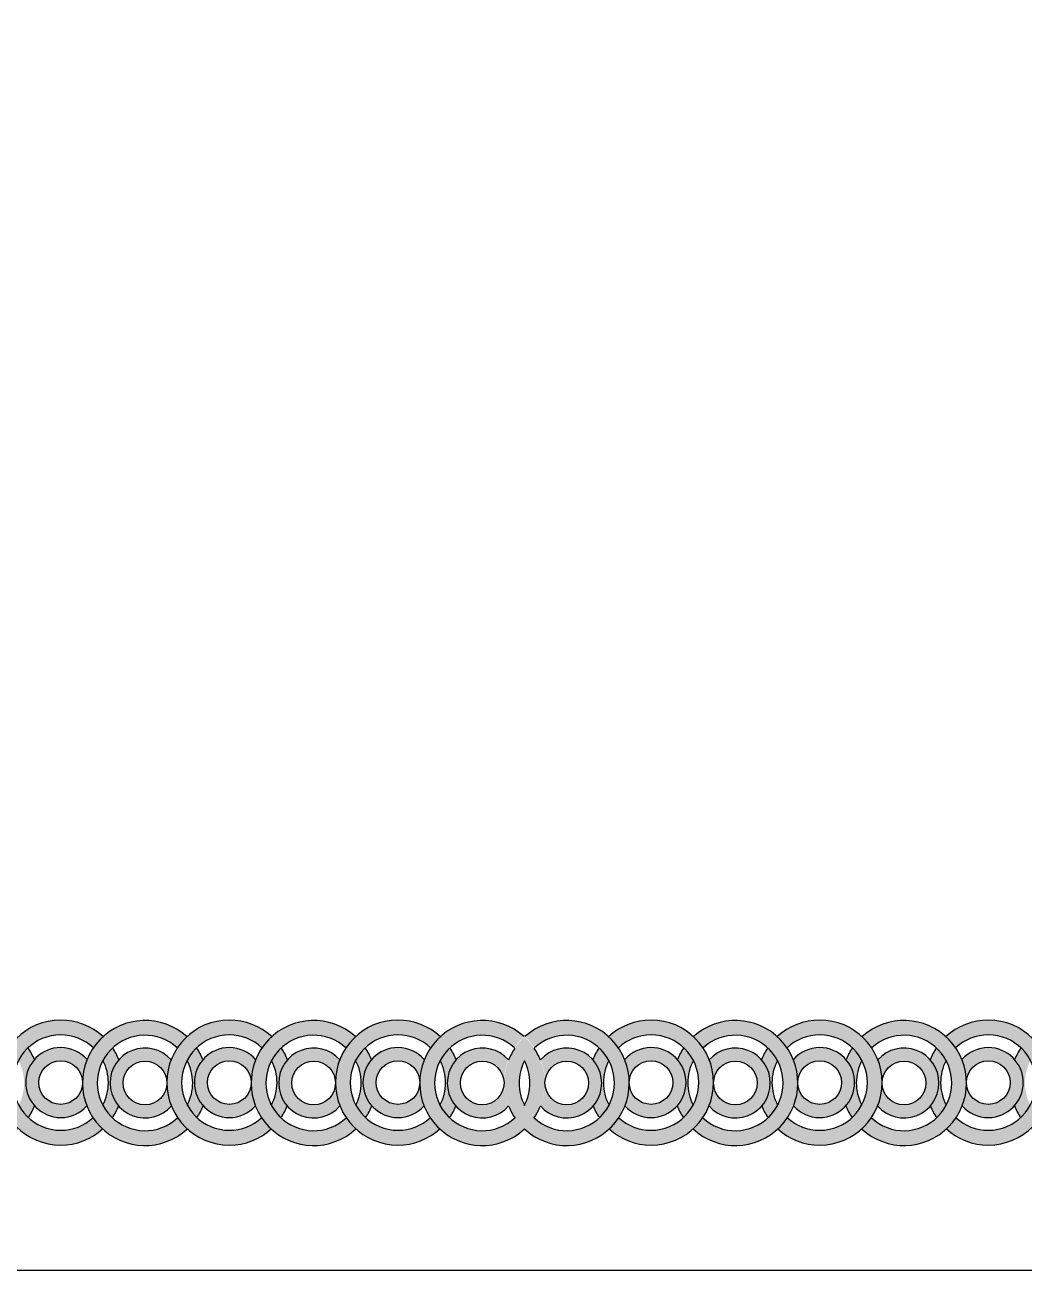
# Model space of a CAD drawing. Header units: millimetres. Extents: x -2167 to 6463, y 877 to 4714.
# Drawn here: x 672.7 to 912.5, y 1329.5 to 1628.3 of the extents above; entities that cross this region are included whole.
import ezdxf

# ---------------------------------------------------------------- set-up
doc = ezdxf.new("R2010")
doc.units = ezdxf.units.MM
doc.layers.add('deco', color=4, linetype='Continuous')

# ---------------------------------------------------------------- blocks, each defined once
blk = doc.blocks.new('010 d 1')
at = {"layer": 'deco'}
h = blk.add_hatch(color=8, dxfattribs=at)
h.paths.add_polyline_path([(-131.5217866629973, 60, 1), (-131.5217866629973, 30, 0.1859482089239019), (-121.4585985190861, 33.87650035374099, -0.05945146505582068), (-123.7671509549255, 36.57931929126789, -0.1882384196149307), (-131.5217866629973, 33.55263180625116, -1), (-131.5217866629973, 56.44736819374884, -0.1907644661140298), (-123.6853865689627, 53.34464331949493, -0.05945146505583004), (-121.3505813118318, 56.02481662906575, 0.1884721506643295)])
h.paths.add_polyline_path([(-137.8449185627614, 50.51173593569183, 0.05368345078366103), (-139.3581867570247, 53.34464331949493, 0.08390256066451372), (-141.6651021848593, 50.30616516772352, -0.2483491088324228), (-141.6128646361976, 39.59515181507959, 0.08390256066450899), (-139.2764223710692, 36.57931929127153, 0.05368345078366642), (-137.7908576493064, 39.42685196543971, -0.3774435382078956)], flags=17)
h.paths.add_polyline_path([(-141.5849748069013, 33.87650035374099, -0.05945146505583442), (-143.9197800640322, 36.55667366331181, -2.295541670009481), (-144.001544449995, 53.32199769153522, -0.05945146505584114), (-141.6929920141556, 56.02481662906575, 2.268074742156999)])
h.paths.add_polyline_path([(-145.4330482583027, 39.38958104711492, -0.09490123409786126), (-146.5216082781481, 44.92684595885294, -1.002441455658438), (-156.9908142899512, 44.90131698280675, -0.9975644905304957), (-146.5216082781481, 44.92684595885294, -0.0949012340978676), (-145.4871091717578, 50.47446501736704, 2.649402887509948)], flags=17)
h.paths.add_polyline_path([(-158.0252511443759, 50.47446501737068, 0.05368345078363309), (-159.5108158661387, 53.32199769153522, 0.08390256066447437), (-161.8472581312744, 50.30616516772716, -0.2483491088324942), (-161.8994956799288, 39.59515181508323, 0.08390256066451782), (-159.5925802520942, 36.55667366331181, 0.05368345078366085), (-158.0793120578237, 39.38958104711492, -0.3774435382079481)], flags=17)
for points in [[(-101.1161878167695, 33.87650035374099, -2.268074742157065), (-101.2242050240166, 56.02481662906575, 0.05945146505583717), (-103.5327574598487, 53.32199769153158, 2.295541670009696), (-103.4509930738932, 36.55667366331181, 0.05945146505580769)], [(-80.88179432169272, 56.02481662906575, 0.05945146505580148), (-83.21659957882366, 53.3446433194913, 0.1907644661140623), (-91.05299967285828, 56.44736819374884, 1), (-91.05299967285828, 33.55263180625116, 0.1882384196150493), (-83.2983639647864, 36.57931929127153, 0.05945146505583921), (-80.98981152894703, 33.87650035374099, -0.1859482089239169), (-91.05299967285828, 30, -0.9442006352803286), (-92.77077503009059, 59.90131698280675), (-89.33522431561869, 59.90131698280675, -0.1589121436864572)], [(-60.7554180338775, 56.02481662906575, 0.05945146505583607), (-63.0639704697096, 53.32199769153158, 2.295541670009696), (-62.98220608375414, 36.55667366331181, 0.05945146505580769), (-60.6474008266232, 33.87650035374099, -2.268074742157078)], [(20.34241070233111, 56.02481662906575, -0.05945146505583607), (22.65096313816321, 53.32199769153158, -2.295541670009696), (22.56919875220774, 36.55667366331181, -0.05945146505580769), (20.2343934950768, 33.87650035374099, 2.268074742157078)], [(40.46878699014633, 56.02481662906575, -0.05945146505580148), (42.80359224727727, 53.3446433194913, -0.1907644661140623), (50.63999234131188, 56.44736819374884, -1), (50.63999234131188, 33.55263180625116, -0.1882384196150493), (42.88535663324001, 36.57931929127153, -0.05945146505583921), (40.57680419740063, 33.87650035374099, 0.1859482089239169), (50.63999234131188, 30, 0.9442006352803286), (52.35776769854419, 59.90131698280675), (48.92221698407229, 59.90131698280675, 0.1589121436864572)], [(60.70318048522313, 33.87650035374099, 2.268074742157065), (60.81119769247016, 56.02481662906575, -0.05945146505583717), (63.11975012830226, 53.32199769153158, -2.295541670009696), (63.03798574234679, 36.55667366331181, -0.05945146505580769)], [(-117.6105250676846, 39.38958104711492, -0.05368345078367088), (-119.1237932619551, 36.55667366331181, -0.08390256066446405), (-121.430708689797, 39.59515181507595, 0.2483491088325868), (-121.3784711411281, 50.30616516772352, -0.08390256066451794), (-119.0420288759997, 53.32199769153522, -0.0536834507836749), (-117.5564641542369, 50.47446501736704, 0.3774435382078678)], [(-97.32207065916737, 39.42685196543971, -0.05368345078367235), (-98.80763538093015, 36.57931929127153, -0.08390256066451458), (-101.1440776460586, 39.59515181507959, 0.2483491088324094), (-101.1963151947202, 50.30616516772352, -0.08390256066451454), (-98.88939976688562, 53.34464331949493, -0.05368345078365555), (-97.37613157261512, 50.51173593569183, 0.3774435382078785)], [(-78.57324188586063, 53.32199769153522, -0.05368345078365667), (-77.08767716409784, 50.47446501736704, 0.3774435382074762), (-77.1417380775456, 39.38958104712583, -0.0536834507838272), (-78.65500627181609, 36.55667366331181, -0.08390256066464098), (-80.96192169964343, 39.59515181509414, 0.2483491088320799), (-80.90968415098905, 50.30616516772352, -0.08390256066454108)], [(-38.10445489572157, 53.32199769153158, 0.08390256066440431), (-40.44089716085728, 50.3061651677308, -0.248349108832613), (-40.49313470951165, 39.59515181508323, 0.08390256066451665), (-38.18621928167704, 36.55667366331545, 0.0536834507836602), (-36.67295108740655, 39.38958104711492, -0.3774435382087715), (-36.61889017396607, 50.47446501738887, 0.05368345078327474)], [(-2.308552435824822, 53.32199769153158, -0.08390256066440431), (0.02788982931087958, 50.3061651677308, 0.248349108832613), (0.08012737796525471, 39.59515181508323, -0.08390256066451665), (-2.226788049869356, 36.55667366331545, -0.0536834507836602), (-3.740056244139851, 39.38958104711492, 0.3774435382087715), (-3.794117157580331, 50.47446501738887, -0.05368345078327474)], [(38.16023455431423, 53.32199769153522, 0.05368345078365667), (36.67466983255144, 50.47446501736704, -0.3774435382074762), (36.7287307459992, 39.38958104712583, 0.0536834507838272), (38.2419989402697, 36.55667366331181, 0.08390256066464098), (40.54891436809703, 39.59515181509414, -0.2483491088320799), (40.49667681944265, 50.30616516772352, 0.08390256066454108)], [(56.90906332762097, 39.42685196543971, 0.05368345078367235), (58.39462804938375, 36.57931929127153, 0.08390256066451458), (60.73107031451218, 39.59515181507959, -0.2483491088324094), (60.78330786317383, 50.30616516772352, 0.08390256066451454), (58.47639243533922, 53.34464331949493, 0.05368345078365555), (56.96312424106873, 50.51173593569183, -0.3774435382078785)], [(77.19751773613825, 39.38958104711492, 0.05368345078367088), (78.71078593040875, 36.55667366331181, 0.08390256066446405), (81.01770135825063, 39.59515181507595, -0.2483491088325868), (80.9654638095817, 50.30616516772352, 0.08390256066451794), (78.62902154445328, 53.32199769153522, 0.0536834507836749), (77.1434568226905, 50.47446501736704, -0.3774435382078678)]]:
    blk.add_hatch(color=8, dxfattribs=at).paths.add_polyline_path(points)
h = blk.add_hatch(color=8, dxfattribs=at)
h.paths.add_polyline_path([(-40.52102453880798, 33.87650035374099, -0.05945146505582538), (-42.82957697464735, 36.57931929127153, -0.1882384196149885), (-50.58421268271923, 33.55263180625116, -1), (-50.58421268271923, 56.44736819374884, -0.1907644661140302), (-42.74781258868461, 53.34464331949493, -0.05945146505582989), (-40.41300733155367, 56.02481662906575, 0.1884721506643297), (-50.58421268271923, 60, 1), (-50.58421268271923, 30, 0.1859482089239045)])
h.paths.add_polyline_path([(-56.90734458247607, 50.51173593569183, 0.05368345078366097), (-58.42061277674657, 53.34464331949493, 0.08390256066451383), (-60.72752820458118, 50.30616516772352, -0.2483491088324228), (-60.67529065591953, 39.59515181507959, 0.08390256066450881), (-58.3388483907911, 36.57931929127153, 0.05368345078366657), (-56.85328366902831, 39.42685196543971, -0.3774435382078955)], flags=17)
h.paths.add_polyline_path([(-55.8188468146036, 45, -1.00244145564951), (-45.34964080279315, 44.97447102395381, -0.0949012340978447), (-44.2610807829551, 50.51173593569183, 0.2167651491654401), (-50.58421268271923, 53.38816011092786, 1), (-50.58421268271923, 36.61183988907214, 0.2142134381101736), (-44.31514169640286, 39.42685196543971, -0.09490123409786454), (-45.34964080279315, 44.97447102395381, -0.9975644905407856)], flags=17)
h = blk.add_hatch(color=8, dxfattribs=at)
h.paths.add_polyline_path([(-20.28663104373845, 56.02481662906575, 0.05945146505583607), (-22.59518347957055, 53.32199769153158, 2.295541670009696), (-22.51341909361508, 36.55667366331181, 0.05945146505580769), (-20.17861383648415, 33.87650035374099, -2.268074742157078)])
edge = h.paths.add_edge_path()
edge.add_arc((-30.3498191876497, 44.90131698280675), 5.234634131884624, 0, 360)
edge = h.paths.add_edge_path()
edge.add_arc((-10.1154256925729, 44.99999999999636), 15.00000000000064, 158.5946121954719, 180.2794289618236)
edge.add_arc((-10.1154256925729, 44.99999999999636), 15.00000000000064, 180.2794289618236, 201.964245728173)
edge.add_arc((-30.3498191876497, 44.90131698280675), 8.388160110928315, 41.63680918466872, 318.9220487389844, ccw=False)
edge = h.paths.add_edge_path()
edge.add_line((-20.2065036657732, 50.20748215051572), (-20.2065036657732, 50.40484818493132))
edge.add_arc((-10.1154256925729, 45), 11.44736819375459, 151.8262032120234, 152.3850611357606)
edge.add_arc((-30.3498191876497, 44.90131698280311), 11.44736819375278, 27.614938864172473, 28.17379678790968, ccw=False)
h = blk.add_hatch(color=8, dxfattribs=at)
h.paths.add_polyline_path([(-20.12637628780794, 56.02481662906575, -0.05945146505583607), (-17.81782385197585, 53.32199769153158, -2.295541670009696), (-17.89958823793131, 36.55667366331181, -0.05945146505580769), (-20.23439349506225, 33.87650035374099, 2.268074742157078)])
edge = h.paths.add_edge_path()
edge.add_arc((-10.0631881438967, 44.90131698280675), 5.234634131884624, 180, 540, ccw=False)
edge = h.paths.add_edge_path()
edge.add_arc((-30.2975816389735, 44.99999999999636), 15.00000000000064, 359.72057103817644, 381.4053878045282, ccw=False)
edge.add_arc((-30.2975816389735, 44.99999999999636), 15.00000000000064, 338.03575427182705, 359.72057103817644, ccw=False)
edge.add_arc((-10.0631881438967, 44.90131698280675), 8.388160110928315, 221.0779512610156, 498.3631908153313)
edge = h.paths.add_edge_path()
edge.add_line((-20.2065036657732, 50.20748215051572), (-20.2065036657732, 50.40484818493132))
edge.add_arc((-30.2975816389735, 45), 11.44736819375459, 387.6149388642394, 388.17379678797664, ccw=False)
edge.add_arc((-10.0631881438967, 44.90131698280311), 11.44736819375278, 511.8262032120902, 512.3850611358274)
h = blk.add_hatch(color=8, dxfattribs=at)
h.paths.add_polyline_path([(0.1080172072615824, 33.87650035374099, 0.05945146505582538), (2.416569643100956, 36.57931929127153, 0.1882384196149885), (10.17120535117283, 33.55263180625116, 1), (10.17120535117283, 56.44736819374884, 0.1907644661140302), (2.334805257138214, 53.34464331949493, 0.05945146505582989), (7.275957614183426e-12, 56.02481662906575, -0.1884721506643297), (10.17120535117283, 60, -1), (10.17120535117283, 30, -0.1859482089239045)])
h.paths.add_polyline_path([(16.49433725092968, 50.51173593569183, -0.05368345078366097), (18.00760544520017, 53.34464331949493, -0.08390256066451383), (20.31452087303478, 50.30616516772352, 0.2483491088324228), (20.26228332437313, 39.59515181507959, -0.08390256066450881), (17.9258410592447, 36.57931929127153, -0.05368345078366657), (16.44027633748192, 39.42685196543971, 0.3774435382078955)], flags=17)
h.paths.add_polyline_path([(15.40583948305721, 45, 1.00244145564951), (4.936633471246751, 44.97447102395381, 0.0949012340978447), (3.848073451408709, 50.51173593569183, -0.2167651491654401), (10.17120535117283, 53.38816011092786, -1), (10.17120535117283, 36.61183988907214, -0.2142134381101736), (3.902134364856465, 39.42685196543971, 0.09490123409786454), (4.936633471246751, 44.97447102395381, 0.9975644905407856)], flags=17)
h = blk.add_hatch(color=8, dxfattribs=at)
h.paths.add_polyline_path([(91.10877933145093, 60, -1), (91.10877933145093, 30, -0.1859482089239019), (81.04559118753969, 33.87650035374099, 0.05945146505582068), (83.35414362337906, 36.57931929126789, 0.1882384196149307), (91.10877933145093, 33.55263180625116, 1), (91.10877933145093, 56.44736819374884, 0.1907644661140298), (83.27237923741632, 53.34464331949493, 0.05945146505583004), (80.93757398028538, 56.02481662906575, -0.1884721506643295)])
h.paths.add_polyline_path([(97.43191123121505, 50.51173593569183, -0.05368345078366103), (98.94517942547827, 53.34464331949493, -0.08390256066451372), (101.2520948533129, 50.30616516772352, 0.2483491088324228), (101.1998573046512, 39.59515181507959, -0.08390256066450899), (98.8634150395228, 36.57931929127153, -0.05368345078366642), (97.37785031776002, 39.42685196543971, 0.3774435382078956)], flags=17)
h.paths.add_polyline_path([(101.1719674753549, 33.87650035374099, 0.05945146505583442), (103.5067727324858, 36.55667366331181, 2.295541670009481), (103.5885371184486, 53.32199769153522, 0.05945146505584114), (101.2799846826092, 56.02481662906575, -2.268074742156999)])
h.paths.add_polyline_path([(105.0200409267563, 39.38958104711492, 0.09490123409786126), (106.1086009466017, 44.92684595885294, 1.002441455658438), (116.5778069584048, 44.90131698280675, 0.9975644905304957), (106.1086009466017, 44.92684595885294, 0.0949012340978676), (105.0741018402114, 50.47446501736704, -2.649402887509948)], flags=17)
h.paths.add_polyline_path([(117.6122438128295, 50.47446501737068, -0.05368345078363309), (119.0978085345923, 53.32199769153522, -0.08390256066447437), (121.434250799728, 50.30616516772716, 0.2483491088324942), (121.4864883483824, 39.59515181508323, -0.08390256066451782), (119.1795729205478, 36.55667366331181, -0.05368345078366085), (117.6663047262773, 39.38958104711492, 0.3774435382079481)], flags=17)
h = blk.add_hatch(color=8, dxfattribs=at)
edge = h.paths.add_edge_path()
edge.add_line((-20.2065036657732, 33.85062247640599), (-20.2065036657732, 55.95201148920751))
edge.add_arc((-10.06341976953263, 44.90131698280675), 15, 132.5478415467129, 227.4521584532871)
edge = h.paths.add_edge_path()
edge.add_line((-20.2065036657732, 39.59470906087154), (-20.2065036657732, 50.20792490473104))
edge.add_arc((-10.06341976953263, 44.90131698280675), 11.44736819375248, 152.3825601550085, 207.6174398450399)
h = blk.add_hatch(color=8, dxfattribs=at)
edge = h.paths.add_edge_path()
edge.add_line((-20.2065036657732, 33.85062247640599), (-20.2065036657732, 55.95201148920751))
edge.add_arc((-30.34958756201377, 44.90131698280675), 15, 312.5478415467129, 407.4521584532871, ccw=False)
edge = h.paths.add_edge_path()
edge.add_line((-20.2065036657732, 39.59470906087154), (-20.2065036657732, 50.20792490473104))
edge.add_arc((-30.34958756201377, 44.90131698280675), 11.44736819375248, 332.38256015496006, 387.6174398449915, ccw=False)
h = blk.add_hatch(color=8, dxfattribs=at)
edge = h.paths.add_edge_path()
edge.add_arc((-131.5217866629973, 45), 5.234634131884626, 0, 360)
edge = h.paths.add_edge_path()
edge.add_arc((-111.2873931679278, 44.90131698280675), 15.00000000000037, 158.0357542718159, 179.7205710381663)
edge.add_arc((-111.2873931679278, 44.90131698280675), 15.00000000000037, 179.7205710381663, 201.4053878045179)
edge.add_arc((-131.5217866629973, 44.99999999999636), 8.388160110926384, 41.0779512610257, 318.3631908153394, ccw=False)
h = blk.add_hatch(color=8, dxfattribs=at)
edge = h.paths.add_edge_path()
edge.add_arc((-111.2873931679278, 44.90131698280675), 5.234634131884619, 0, 360)
edge = h.paths.add_edge_path()
edge.add_arc((-91.05299967285828, 44.99999999999636), 15.00000000000064, 158.5946121954719, 180.2794289618236)
edge.add_arc((-91.05299967285828, 44.99999999999636), 15.00000000000064, 180.2794289618236, 201.964245728173)
edge.add_arc((-111.2873931679278, 44.90131698280675), 8.388160110928315, 41.63680918466872, 318.9220487389844, ccw=False)
h = blk.add_hatch(color=8, dxfattribs=at)
edge = h.paths.add_edge_path()
edge.add_arc((-91.05299967285828, 45), 5.234634131884626, 0, 360)
edge = h.paths.add_edge_path()
edge.add_arc((-70.81860617778875, 44.90131698280675), 14.99999999999926, 158.0357542718177, 179.7205710381663)
edge.add_arc((-70.81860617778875, 44.90131698280675), 14.99999999999926, 179.7205710381663, 201.4053878045193)
edge.add_arc((-91.05299967285828, 45), 8.388160110928409, 41.07795126100763, 318.36319081533424, ccw=False)
h = blk.add_hatch(color=8, dxfattribs=at)
edge = h.paths.add_edge_path()
edge.add_arc((-70.81860617778875, 44.90131698280675), 5.234634131884622, 0, 360)
edge = h.paths.add_edge_path()
edge.add_arc((-50.58421268271923, 45), 15.00000000000054, 158.5946121954792, 180.2794289618303)
edge.add_arc((-50.58421268271923, 45), 15.00000000000054, 180.2794289618303, 201.9642457281806)
edge.add_arc((-70.81860617778875, 44.90131698280675), 8.388160110928256, 41.63680918467759, 318.9220487389926, ccw=False)
h = blk.add_hatch(color=8, dxfattribs=at)
edge = h.paths.add_edge_path()
edge.add_arc((30.40559884624236, 44.90131698280675), 5.234634131884622, 180, 540, ccw=False)
edge = h.paths.add_edge_path()
edge.add_arc((10.17120535117283, 45), 15.00000000000054, 359.72057103816974, 381.40538780452084, ccw=False)
edge.add_arc((10.17120535117283, 45), 15.00000000000054, 338.03575427181937, 359.72057103816974, ccw=False)
edge.add_arc((30.40559884624236, 44.90131698280675), 8.388160110928256, 221.0779512610074, 498.3631908153224)
h = blk.add_hatch(color=8, dxfattribs=at)
edge = h.paths.add_edge_path()
edge.add_arc((50.63999234131188, 45), 5.234634131884626, 180, 540, ccw=False)
edge = h.paths.add_edge_path()
edge.add_arc((30.40559884624236, 44.90131698280675), 14.99999999999926, 360.2794289618337, 381.96424572818233, ccw=False)
edge.add_arc((30.40559884624236, 44.90131698280675), 14.99999999999926, 338.5946121954807, 360.2794289618337, ccw=False)
edge.add_arc((50.63999234131188, 45), 8.388160110928409, 221.6368091846658, 498.9220487389924)
h = blk.add_hatch(color=8, dxfattribs=at)
edge = h.paths.add_edge_path()
edge.add_arc((70.8743858363814, 44.90131698280675), 5.234634131884619, 180, 540, ccw=False)
edge = h.paths.add_edge_path()
edge.add_arc((50.63999234131188, 44.99999999999636), 15.00000000000064, 359.72057103817644, 381.4053878045282, ccw=False)
edge.add_arc((50.63999234131188, 44.99999999999636), 15.00000000000064, 338.03575427182705, 359.72057103817644, ccw=False)
edge.add_arc((70.8743858363814, 44.90131698280675), 8.388160110928315, 221.0779512610156, 498.3631908153313)
h = blk.add_hatch(color=8, dxfattribs=at)
edge = h.paths.add_edge_path()
edge.add_arc((91.10877933145093, 45), 5.234634131884626, 180, 540, ccw=False)
edge = h.paths.add_edge_path()
edge.add_arc((70.8743858363814, 44.90131698280675), 15.00000000000037, 360.27942896183373, 381.9642457281841, ccw=False)
edge.add_arc((70.8743858363814, 44.90131698280675), 15.00000000000037, 338.5946121954821, 360.2794289618337, ccw=False)
edge.add_arc((91.10877933145093, 44.99999999999636), 8.388160110926384, 221.6368091846606, 498.9220487389743)
at = {"layer": 'deco', "color": 0}
for centre in [(-131.5217866629973, 45), (-111.2873931679278, 44.90131698280675), (-91.05299967285828, 45), (-70.81860617778875, 44.90131698280675), (-50.58421268271923, 45), (-30.3498191876497, 44.90131698280675), (-10.0631881438967, 44.90131698280675), (10.17120535117283, 45), (30.40559884624236, 44.90131698280675), (50.63999234131188, 45), (70.8743858363814, 44.90131698280675), (91.10877933145093, 45)]:
    blk.add_circle(centre, 5.234634131884624, dxfattribs=at)
for centre, radius, start, end in [((-131.5217866629973, 45), 15, 90, 270), ((-131.5217866629973, 45), 15, 47.30618314157581, 90), ((-111.2873931679278, 44.90131698280675), 15, 47.86504106512775, 312.6938168584242), ((-91.05299967285828, 45), 15, 90, 270), ((-91.05299967285828, 45), 15, 47.30618314157581, 90), ((-70.81860617778875, 44.90131698280675), 15, 47.86504106512775, 312.6938168584242), ((-50.58421268271923, 45), 15, 90, 270), ((-50.58421268271923, 45), 15, 47.30618314157581, 90), ((-30.3498191876497, 44.90131698280675), 15, 47.86504106512775, 312.6938168584242), ((-10.0631881438967, 44.90131698280675), 15, 227.3061831415758, 132.1349589348723), ((10.17120535117283, 45), 15, 90, 132.6938168584242), ((10.17120535117283, 45), 15, 270, 90), ((30.40559884624236, 44.90131698280675), 15, 227.3061831415758, 132.1349589348723), ((50.63999234131188, 45), 15, 90, 132.6938168584242), ((50.63999234131188, 45), 15, 270, 90), ((70.8743858363814, 44.90131698280675), 15, 227.3061831415758, 132.1349589348723), ((91.10877933145093, 45), 15, 90, 132.6938168584242), ((91.10877933145093, 45), 15, 270, 90), ((-131.5217866629973, 45), 11.44736819375063, 90, 270), ((-131.5217866629973, 45), 11.44736819375063, 46.79905709959933, 90), ((-111.2873931679278, 44.90131698280675), 11.44736819375063, 47.35791502321992, 313.2009429004007), ((-91.05299967285828, 45), 11.44736819375063, 90, 270), ((-91.05299967285828, 45), 11.44736819375063, 46.79905709959933, 90), ((-70.81860617778875, 44.90131698280675), 11.44736819375063, 47.35791502321992, 313.2009429004007), ((-50.58421268271923, 45), 11.44736819375063, 90, 270), ((-50.58421268271923, 45), 11.44736819375063, 46.79905709959933, 90), ((-30.3498191876497, 44.90131698280675), 11.44736819375063, 47.35791502321992, 313.2009429004007), ((-10.0631881438967, 44.90131698280675), 11.44736819375063, 226.7990570995993, 132.6420849767801), ((10.17120535117283, 45), 11.44736819375063, 90, 133.2009429004007), ((10.17120535117283, 45), 11.44736819375063, 270, 90), ((30.40559884624236, 44.90131698280675), 11.44736819375063, 226.7990570995993, 132.6420849767801), ((50.63999234131188, 45), 11.44736819375063, 90, 133.2009429004007), ((50.63999234131188, 45), 11.44736819375063, 270, 90), ((70.8743858363814, 44.90131698280675), 11.44736819375063, 226.7990570995993, 132.6420849767801), ((91.10877933145093, 45), 11.44736819375063, 90, 133.2009429004007), ((91.10877933145093, 45), 11.44736819375063, 270, 90), ((-131.5217866629973, 45), 8.388160110927936, 90, 270), ((-151.7561801580669, 44.90131698280675), 15, 21.96424572825405, 34.25578770963363), ((-131.5217866629973, 45), 8.388160110927936, 41.07795126127668, 90), ((-111.2873931679278, 44.90131698280675), 8.388160110927936, 41.63680918490356, 318.9220487387233), ((-131.5217866629973, 45), 15, 21.40538780451849, 33.69692978568099), ((-91.05299967285828, 45), 8.388160110927936, 90, 270), ((-111.2873931679278, 44.90131698280675), 15, 21.96424572825405, 34.25578770963363), ((-91.05299967285828, 45), 8.388160110927936, 41.07795126127668, 90), ((-70.81860617778875, 44.90131698280675), 8.388160110927936, 41.63680918490356, 318.9220487387233), ((-91.05299967285828, 45), 15, 21.40538780451849, 33.69692978568099), ((-50.58421268271923, 45), 8.388160110927936, 90, 270), ((-70.81860617778875, 44.90131698280675), 15, 21.96424572825405, 34.25578770963363), ((-50.58421268271923, 45), 8.388160110927936, 41.07795126127668, 90), ((-30.3498191876497, 44.90131698280675), 8.388160110927936, 41.63680918490356, 318.9220487387233), ((-50.58421268271923, 45), 15, 21.40538780451849, 33.69692978568099), ((-10.06341976953263, 44.90131698280675), 15, 146.303070214319, 158.5946121954815), ((-30.34958756201377, 44.90131698280675), 15, 21.40538780451849, 33.69692978568099), ((-10.0631881438967, 44.90131698280675), 8.388160110927936, 221.0779512612767, 138.3631908150964), ((10.17120535117283, 45), 15, 146.303070214319, 158.5946121954815), ((10.17120535117283, 45), 8.388160110927936, 90, 138.9220487387233), ((10.17120535117283, 45), 8.388160110927936, 270, 90), ((30.40559884624236, 44.90131698280675), 15, 145.7442122903664, 158.035754271746), ((30.40559884624236, 44.90131698280675), 8.388160110927936, 221.0779512612767, 138.3631908150964), ((50.63999234131188, 45), 15, 146.303070214319, 158.5946121954815), ((50.63999234131188, 45), 8.388160110927936, 90, 138.9220487387233), ((50.63999234131188, 45), 8.388160110927936, 270, 90), ((70.8743858363814, 44.90131698280675), 15, 145.7442122903664, 158.035754271746), ((70.8743858363814, 44.90131698280675), 8.388160110927936, 221.0779512612767, 138.3631908150964), ((91.10877933145093, 45), 15, 146.303070214319, 158.5946121954815), ((91.10877933145093, 45), 8.388160110927936, 90, 138.9220487387233), ((91.10877933145093, 45), 8.388160110927936, 270, 90), ((111.3431728265205, 44.90131698280675), 15, 145.7442122903664, 158.035754271746), ((-131.5217866629973, 45), 11.44736819375063, 331.8262032121236, 27.61493886417218), ((-111.2873931679278, 44.90131698280675), 11.44736819375063, 332.3850611358278, 28.17379678787639), ((-91.05299967285828, 45), 11.44736819375063, 331.8262032121236, 27.61493886417218), ((-70.81860617778875, 44.90131698280675), 11.44736819375063, 332.3850611358278, 28.17379678787639), ((-50.58421268271923, 45), 11.44736819375063, 331.8262032121236, 27.61493886417218), ((-10.06341976953263, 44.90131698280675), 11.44736819375063, 152.3850611358278, 208.1737967878764), ((-30.34958756201377, 44.90131698280675), 11.44736819375063, 331.8262032121236, 27.61493886417218), ((10.17120535117283, 45), 11.44736819375063, 152.3850611358278, 208.1737967878764), ((30.40559884624236, 44.90131698280675), 11.44736819375063, 151.8262032121236, 207.6149388641722), ((50.63999234131188, 45), 11.44736819375063, 152.3850611358278, 208.1737967878764), ((70.8743858363814, 44.90131698280675), 11.44736819375063, 151.8262032121236, 207.6149388641722), ((91.10877933145093, 45), 11.44736819375063, 152.3850611358278, 208.1737967878764), ((-151.7561801580669, 44.90131698280675), 15, 326.3030702143191, 338.5946121954815), ((-131.5217866629973, 45), 8.388160110927936, 270, 318.3631908150965), ((-131.5217866629973, 45), 15, 325.7442122903664, 338.0357542717459), ((-111.2873931679278, 44.90131698280675), 15, 326.3030702143191, 338.5946121954815), ((-91.05299967285828, 45), 8.388160110927936, 270, 318.3631908150965), ((-91.05299967285828, 45), 15, 325.7442122903664, 338.0357542717459), ((-70.81860617778875, 44.90131698280675), 15, 326.3030702143191, 338.5946121954815), ((-50.58421268271923, 45), 8.388160110927936, 270, 318.3631908150965), ((-50.58421268271923, 45), 15, 325.7442122903664, 338.0357542717459), ((-10.06341976953263, 44.90131698280675), 15, 201.964245728254, 214.2557877096336), ((-30.3498191876497, 44.90131698280675), 11.44736819375063, 331.8262032121236, 332.3850611358278), ((-10.0631881438967, 44.90131698280675), 11.44736819375063, 207.6149388641722, 208.1737967878764), ((-30.34958756201377, 44.90131698280675), 15, 325.7442122903664, 338.0357542717459), ((10.17120535117283, 45), 15, 201.964245728254, 214.2557877096336), ((10.17120535117283, 45), 8.388160110927936, 221.6368091849036, 270), ((30.40559884624236, 44.90131698280675), 15, 201.4053878045185, 213.696929785681), ((50.63999234131188, 45), 15, 201.964245728254, 214.2557877096336), ((50.63999234131188, 45), 8.388160110927936, 221.6368091849036, 270), ((70.8743858363814, 44.90131698280675), 15, 201.4053878045185, 213.696929785681), ((91.10877933145093, 45), 15, 201.964245728254, 214.2557877096336), ((91.10877933145093, 45), 8.388160110927936, 221.6368091849036, 270), ((111.3431728265205, 44.90131698280675), 15, 201.4053878045185, 213.696929785681), ((-131.5217866629973, 45), 11.44736819375063, 270, 312.6420849767801), ((-91.05299967285828, 45), 11.44736819375063, 270, 312.6420849767801), ((-50.58421268271923, 45), 11.44736819375063, 270, 312.6420849767801), ((10.17120535117283, 45), 11.44736819375063, 227.3579150232199, 270), ((50.63999234131188, 45), 11.44736819375063, 227.3579150232199, 270), ((91.10877933145093, 45), 11.44736819375063, 227.3579150232199, 270), ((-131.5217866629973, 45), 15, 270, 312.1349589348723), ((-91.05299967285828, 45), 15, 270, 312.1349589348723), ((-50.58421268271923, 45), 15, 270, 312.1349589348723), ((-10.06341976953263, 44.90131698280675), 15, 227.3061831415758, 227.4521584533298), ((-30.34958756201377, 44.90131698280675), 15, 312.5478415466703, 312.6938168584242), ((10.17120535117283, 45), 15, 227.8650410651277, 270), ((50.63999234131188, 45), 15, 227.8650410651277, 270), ((91.10877933145093, 45), 15, 227.8650410651277, 270)]:
    blk.add_arc(centre, radius, start, end, dxfattribs=at)

msp = doc.modelspace()

# ---------------------------------------------------------------- linework, layer by layer
at = {"color": 3}
msp.add_lwpolyline([(1184.836408039286, 3603.457759684345), (440.8364080392857, 3603.457759684345), (440.8364080392857, 1329.457759684341), (1184.836408039286, 1329.457759684341)], close=True, dxfattribs=at)

# ---------------------------------------------------------------- block references
at = {"layer": 'deco', "color": 8}
msp.add_blockref('010 d 1', (812.8364080392857, 1329.457759684341), dxfattribs=at)

doc.saveas('drawing.dxf')
